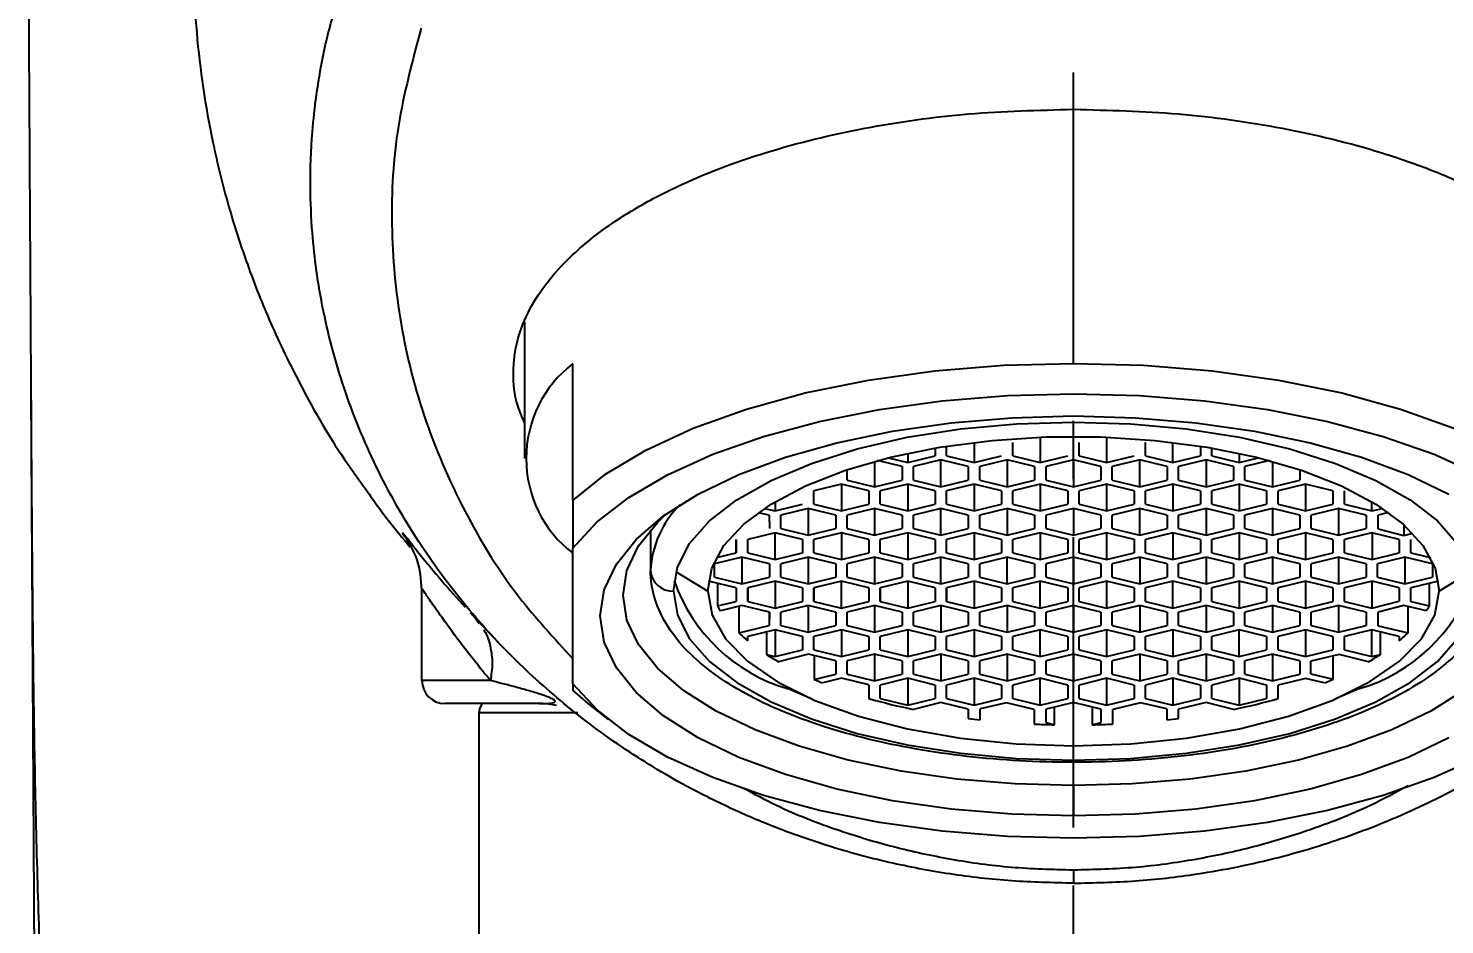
# Model space of a CAD drawing. Header units: millimetres. Extents: x 601 to 1195, y -1757 to -1337.
# Drawn here: x 920.51 to 951.49, y -1577.49 to -1557.89 of the extents above; entities that cross this region are included whole.
import ezdxf

# ---------------------------------------------------------------- set-up
doc = ezdxf.new("R2010")
doc.units = ezdxf.units.MM
doc.header["$LTSCALE"] = 0.1
doc.linetypes.add('CENTERX2', pattern=[101.6, 63.5, -12.7, 12.7, -12.7])
doc.layers.get('0').update_dxf_attribs({"lineweight": 13})
doc.layers.add('CENTER', color=1, linetype='CENTERX2')
doc.layers.add('DIM', color=3, linetype='Continuous', lineweight=9)
doc.styles.get("Standard").update_dxf_attribs({"font": 'arial.ttf'})
doc.dimstyles.new('ISO-25', dxfattribs={"dimtxt": 2.5, "dimasz": 2.5, "dimexe": 1.25, "dimexo": 0.625, "dimtad": 1, "dimtxsty": 'Standard', "dimcen": 2.5, "dimadec": 0, "dimazin": 0, "dimtfac": 1, "dimtmove": 0, "dimatfit": 3, "dimfxl": 0, "dimarcsym": 0})

# ---------------------------------------------------------------- blocks, each defined once
blk = doc.blocks.new('*D61')
at = {"layer": 'Defpoints', "color": 0}
for p in [(943.37, -1494.15), (1004.916, -1494.15), (967.87, -1621.056)]:
    blk.add_point(p, dxfattribs=at)
at = {"layer": 'DIM', "color": 0, "lineweight": -2}
for p, q in [((943.995, -1494.15), (1006.166, -1494.15)), ((1004.916, -1618.556), (1004.916, -1496.65)), ((968.495, -1621.056), (1006.166, -1621.056))]:
    blk.add_line(p, q, dxfattribs=at)
at = {"layer": 'DIM', "color": 0}
for points in [[(1004.5, -1496.65), (1005.333, -1496.65), (1004.916, -1494.15)], [(1004.5, -1618.556), (1005.333, -1618.556), (1004.916, -1621.056)]]:
    blk.add_solid(points, dxfattribs=at)
at = {"layer": 'DIM', "color": 0, "insert": (1001.287, -1557.603), "char_height": 5, "attachment_point": 5, "rotation": 90}
blk.add_mtext('126,9', dxfattribs=at)

msp = doc.modelspace()

# ---------------------------------------------------------------- linework, layer by layer
at = {"color": 7, "linetype": 'Continuous', "lineweight": 25}
for p, q in [((931.37, -1567.297), (931.37, -1564.312)), ((932.42, -1568.214), (932.42, -1565.223)), ((920.862, -1614.677), (920.575, -1565.847)), ((920.578, -1566.195), (920.576, -1565.847)), ((942.645, -1566.831), (942.645, -1567.384)), ((944.095, -1566.831), (944.095, -1567.384)), ((939.745, -1567.184), (939.745, -1567.384)), ((940.345, -1567.068), (940.345, -1567.237)), ((940.595, -1567.237), (940.595, -1567.027)), ((941.195, -1566.944), (941.195, -1567.384)), ((942.045, -1567.237), (942.045, -1566.945)), ((943.495, -1567.237), (943.495, -1566.945)), ((944.945, -1567.237), (944.945, -1566.945)), ((945.545, -1567.384), (945.545, -1566.944)), ((946.145, -1567.027), (946.145, -1567.237)), ((946.395, -1567.237), (946.395, -1567.068)), ((946.995, -1567.184), (946.995, -1567.384)), ((939.02, -1567.36), (939.02, -1567.915)), ((939.62, -1567.475), (939.081, -1567.344)), ((939.324, -1567.281), (939.745, -1567.384)), ((939.62, -1567.475), (939.62, -1567.768)), ((939.745, -1567.384), (940.345, -1567.237)), ((940.47, -1567.329), (939.87, -1567.475)), ((939.87, -1567.768), (939.87, -1567.475)), ((941.07, -1567.475), (940.47, -1567.329)), ((940.47, -1567.915), (940.47, -1567.329)), ((940.595, -1567.237), (941.195, -1567.384)), ((941.07, -1567.475), (941.07, -1567.768)), ((941.195, -1567.384), (941.795, -1567.237)), ((941.92, -1567.329), (941.32, -1567.475)), ((941.32, -1567.768), (941.32, -1567.475)), ((942.52, -1567.475), (941.92, -1567.329)), ((941.92, -1567.329), (941.92, -1567.915)), ((942.045, -1567.237), (942.645, -1567.384)), ((942.52, -1567.475), (942.52, -1567.768)), ((942.645, -1567.384), (943.245, -1567.237)), ((943.37, -1567.329), (942.77, -1567.475)), ((942.77, -1567.768), (942.77, -1567.475)), ((943.97, -1567.475), (943.37, -1567.329)), ((943.37, -1567.329), (943.37, -1567.915)), ((943.495, -1567.237), (944.095, -1567.384)), ((943.97, -1567.475), (943.97, -1567.768)), ((944.095, -1567.384), (944.695, -1567.237)), ((944.82, -1567.329), (944.22, -1567.475)), ((944.22, -1567.768), (944.22, -1567.475)), ((945.42, -1567.475), (944.82, -1567.329)), ((944.82, -1567.915), (944.82, -1567.329)), ((944.945, -1567.237), (945.545, -1567.384)), ((945.42, -1567.475), (945.42, -1567.768)), ((945.545, -1567.384), (946.145, -1567.237)), ((946.27, -1567.329), (945.67, -1567.475)), ((945.67, -1567.768), (945.67, -1567.475)), ((946.87, -1567.475), (946.27, -1567.329)), ((946.27, -1567.329), (946.27, -1567.915)), ((946.395, -1567.237), (946.995, -1567.384)), ((946.87, -1567.475), (946.87, -1567.768)), ((946.995, -1567.384), (947.417, -1567.281)), ((947.66, -1567.344), (947.12, -1567.475)), ((947.12, -1567.768), (947.12, -1567.475)), ((947.72, -1567.36), (947.72, -1567.915)), ((938.42, -1567.768), (938.42, -1567.542)), ((938.42, -1567.768), (939.02, -1567.915)), ((939.02, -1567.915), (939.62, -1567.768)), ((939.87, -1567.768), (940.47, -1567.915)), ((940.47, -1567.915), (941.07, -1567.768)), ((941.32, -1567.768), (941.92, -1567.915)), ((941.92, -1567.915), (942.52, -1567.768)), ((942.77, -1567.768), (943.37, -1567.915)), ((943.37, -1567.915), (943.97, -1567.768)), ((944.22, -1567.768), (944.82, -1567.915)), ((944.82, -1567.915), (945.42, -1567.768)), ((945.67, -1567.768), (946.27, -1567.915)), ((946.27, -1567.915), (946.87, -1567.768)), ((947.12, -1567.768), (947.72, -1567.915)), ((947.72, -1567.915), (948.32, -1567.768)), ((948.32, -1567.542), (948.32, -1567.768)), ((938.295, -1567.86), (937.695, -1568.006)), ((937.695, -1568.299), (937.695, -1568.006)), ((938.895, -1568.006), (938.295, -1567.86)), ((938.295, -1567.86), (938.295, -1568.445)), ((938.895, -1568.006), (938.895, -1568.299)), ((939.745, -1567.86), (939.145, -1568.006)), ((939.145, -1568.299), (939.145, -1568.006)), ((940.345, -1568.006), (939.745, -1567.86)), ((939.745, -1567.86), (939.745, -1568.445)), ((940.345, -1568.006), (940.345, -1568.299)), ((941.195, -1567.86), (940.595, -1568.006)), ((940.595, -1568.299), (940.595, -1568.006)), ((941.795, -1568.006), (941.195, -1567.86)), ((941.195, -1567.86), (941.195, -1568.445)), ((941.795, -1568.006), (941.795, -1568.299)), ((942.645, -1567.86), (942.045, -1568.006)), ((942.045, -1568.299), (942.045, -1568.006)), ((943.245, -1568.006), (942.645, -1567.86)), ((942.645, -1567.86), (942.645, -1568.445)), ((943.245, -1568.006), (943.245, -1568.299)), ((944.095, -1567.86), (943.495, -1568.006)), ((943.495, -1568.299), (943.495, -1568.006)), ((944.695, -1568.006), (944.095, -1567.86)), ((944.095, -1567.86), (944.095, -1568.445)), ((944.695, -1568.006), (944.695, -1568.299)), ((945.545, -1567.86), (944.945, -1568.006)), ((944.945, -1568.299), (944.945, -1568.006)), ((946.145, -1568.006), (945.545, -1567.86)), ((945.545, -1567.86), (945.545, -1568.445)), ((946.145, -1568.006), (946.145, -1568.299)), ((946.995, -1567.86), (946.395, -1568.006)), ((946.395, -1568.299), (946.395, -1568.006)), ((947.595, -1568.006), (946.995, -1567.86)), ((946.995, -1567.86), (946.995, -1568.445)), ((947.595, -1568.006), (947.595, -1568.299)), ((948.445, -1567.86), (947.845, -1568.006)), ((947.845, -1568.299), (947.845, -1568.006)), ((949.045, -1568.006), (948.445, -1567.86)), ((948.445, -1567.86), (948.445, -1568.445)), ((949.045, -1568.006), (949.045, -1568.299)), ((949.295, -1568.299), (949.295, -1568.006)), ((936.612, -1568.388), (936.845, -1568.445)), ((936.845, -1568.241), (936.845, -1568.445)), ((936.845, -1568.445), (937.445, -1568.299)), ((937.57, -1568.39), (936.97, -1568.537)), ((938.17, -1568.537), (937.57, -1568.39)), ((937.57, -1568.39), (937.57, -1568.976)), ((937.695, -1568.299), (938.295, -1568.445)), ((938.295, -1568.445), (938.895, -1568.299)), ((939.02, -1568.39), (938.42, -1568.537)), ((939.62, -1568.537), (939.02, -1568.39)), ((939.02, -1568.39), (939.02, -1568.976)), ((939.145, -1568.299), (939.745, -1568.445)), ((939.745, -1568.445), (940.345, -1568.299)), ((940.47, -1568.39), (939.87, -1568.537)), ((941.07, -1568.537), (940.47, -1568.39)), ((940.47, -1568.976), (940.47, -1568.39)), ((940.595, -1568.299), (941.195, -1568.445)), ((941.195, -1568.445), (941.795, -1568.299)), ((941.92, -1568.39), (941.32, -1568.537)), ((942.52, -1568.537), (941.92, -1568.39)), ((941.92, -1568.39), (941.92, -1568.976)), ((942.045, -1568.299), (942.645, -1568.445)), ((942.645, -1568.445), (943.245, -1568.299)), ((943.37, -1568.39), (942.77, -1568.537)), ((943.97, -1568.537), (943.37, -1568.39)), ((943.37, -1568.39), (943.37, -1568.976)), ((943.495, -1568.299), (944.095, -1568.445)), ((944.095, -1568.445), (944.695, -1568.299)), ((944.82, -1568.39), (944.22, -1568.537)), ((945.42, -1568.537), (944.82, -1568.39)), ((944.82, -1568.976), (944.82, -1568.39)), ((944.945, -1568.299), (945.545, -1568.445)), ((945.545, -1568.445), (946.145, -1568.299)), ((946.27, -1568.39), (945.67, -1568.537)), ((946.87, -1568.537), (946.27, -1568.39)), ((946.27, -1568.39), (946.27, -1568.976)), ((946.395, -1568.299), (946.995, -1568.445)), ((946.995, -1568.445), (947.595, -1568.299)), ((947.72, -1568.39), (947.12, -1568.537)), ((948.32, -1568.537), (947.72, -1568.39)), ((947.72, -1568.39), (947.72, -1568.976)), ((947.845, -1568.299), (948.445, -1568.445)), ((948.445, -1568.445), (949.045, -1568.299)), ((949.17, -1568.39), (948.57, -1568.537)), ((949.77, -1568.537), (949.17, -1568.39)), ((949.17, -1568.39), (949.17, -1568.976)), ((949.295, -1568.299), (949.895, -1568.445)), ((949.895, -1568.445), (949.895, -1568.241)), ((949.895, -1568.445), (950.128, -1568.388)), ((936.718, -1568.54), (936.476, -1568.483)), ((936.718, -1568.54), (936.719, -1568.83)), ((936.97, -1568.829), (936.97, -1568.537)), ((938.17, -1568.537), (938.17, -1568.829)), ((938.42, -1568.829), (938.42, -1568.537)), ((939.62, -1568.537), (939.62, -1568.829)), ((939.87, -1568.829), (939.87, -1568.537)), ((941.07, -1568.537), (941.07, -1568.829)), ((941.32, -1568.829), (941.32, -1568.537)), ((942.52, -1568.537), (942.52, -1568.829)), ((942.77, -1568.829), (942.77, -1568.537)), ((943.97, -1568.537), (943.97, -1568.829)), ((944.22, -1568.829), (944.22, -1568.537)), ((945.42, -1568.537), (945.42, -1568.829)), ((945.67, -1568.829), (945.67, -1568.537)), ((946.87, -1568.537), (946.87, -1568.829)), ((947.12, -1568.829), (947.12, -1568.537)), ((948.32, -1568.537), (948.32, -1568.829)), ((948.57, -1568.829), (948.57, -1568.537)), ((949.77, -1568.537), (949.77, -1568.829)), ((950.263, -1568.482), (950.038, -1568.535)), ((950.038, -1568.834), (950.038, -1568.535)), ((928.744, -1568.985), (928.731, -1568.965)), ((934.12, -1568.858), (934.12, -1569.744)), ((936.845, -1568.921), (936.245, -1569.067)), ((937.445, -1569.067), (936.845, -1568.921)), ((936.845, -1569.507), (936.845, -1568.921)), ((936.97, -1568.829), (937.57, -1568.976)), ((937.57, -1568.976), (938.17, -1568.829)), ((938.295, -1568.921), (937.695, -1569.067)), ((938.895, -1569.067), (938.295, -1568.921)), ((938.295, -1568.921), (938.295, -1569.507)), ((938.42, -1568.829), (939.02, -1568.976)), ((939.02, -1568.976), (939.62, -1568.829)), ((939.745, -1568.921), (939.145, -1569.067)), ((940.345, -1569.067), (939.745, -1568.921)), ((939.745, -1568.921), (939.745, -1569.507)), ((939.87, -1568.829), (940.47, -1568.976)), ((940.47, -1568.976), (941.07, -1568.829)), ((941.195, -1568.921), (940.595, -1569.067)), ((941.795, -1569.067), (941.195, -1568.921)), ((941.195, -1568.921), (941.195, -1569.507)), ((941.32, -1568.829), (941.92, -1568.976)), ((941.92, -1568.976), (942.52, -1568.829)), ((942.645, -1568.921), (942.045, -1569.067)), ((943.245, -1569.067), (942.645, -1568.921)), ((942.645, -1568.921), (942.645, -1569.507)), ((942.77, -1568.829), (943.37, -1568.976)), ((943.37, -1568.976), (943.97, -1568.829)), ((944.095, -1568.921), (943.495, -1569.067)), ((944.695, -1569.067), (944.095, -1568.921)), ((944.095, -1568.921), (944.095, -1569.507)), ((944.22, -1568.829), (944.82, -1568.976)), ((944.82, -1568.976), (945.42, -1568.829)), ((945.545, -1568.921), (944.945, -1569.067)), ((946.145, -1569.067), (945.545, -1568.921)), ((945.545, -1568.921), (945.545, -1569.507)), ((945.67, -1568.829), (946.27, -1568.976)), ((946.27, -1568.976), (946.87, -1568.829)), ((946.995, -1568.921), (946.395, -1569.067)), ((947.595, -1569.067), (946.995, -1568.921)), ((946.995, -1568.921), (946.995, -1569.507)), ((947.12, -1568.829), (947.72, -1568.976)), ((947.72, -1568.976), (948.32, -1568.829)), ((948.445, -1568.921), (947.845, -1569.067)), ((949.045, -1569.067), (948.445, -1568.921)), ((948.445, -1568.921), (948.445, -1569.507)), ((948.57, -1568.829), (949.17, -1568.976)), ((949.17, -1568.976), (949.77, -1568.829)), ((949.893, -1568.921), (949.297, -1569.067)), ((950.497, -1569.068), (949.893, -1568.921)), ((949.9, -1568.923), (949.9, -1569.507)), ((950.038, -1568.834), (950.593, -1568.978)), ((950.593, -1568.744), (950.593, -1568.978)), ((950.593, -1568.978), (950.789, -1568.932)), ((932.42, -1572.226), (932.42, -1569.256)), ((935.994, -1569.067), (935.994, -1569.36)), ((935.994, -1569.36), (935.994, -1569.067)), ((936.245, -1569.36), (936.245, -1569.067)), ((937.445, -1569.067), (937.445, -1569.36)), ((937.445, -1569.067), (937.445, -1569.36)), ((937.695, -1569.36), (937.695, -1569.067)), ((938.895, -1569.067), (938.895, -1569.36)), ((938.895, -1569.067), (938.895, -1569.36)), ((939.145, -1569.36), (939.145, -1569.067)), ((940.345, -1569.067), (940.345, -1569.36)), ((940.345, -1569.067), (940.345, -1569.36)), ((940.595, -1569.36), (940.595, -1569.067)), ((941.795, -1569.067), (941.795, -1569.36)), ((941.795, -1569.067), (941.795, -1569.36)), ((942.045, -1569.36), (942.045, -1569.067)), ((943.245, -1569.067), (943.245, -1569.36)), ((943.495, -1569.36), (943.495, -1569.067)), ((944.695, -1569.067), (944.695, -1569.36)), ((944.945, -1569.36), (944.945, -1569.067)), ((946.145, -1569.067), (946.145, -1569.36)), ((946.395, -1569.36), (946.395, -1569.067)), ((947.595, -1569.067), (947.595, -1569.36)), ((947.845, -1569.36), (947.845, -1569.067)), ((949.045, -1569.067), (949.045, -1569.36)), ((949.297, -1569.36), (949.297, -1569.067)), ((950.497, -1569.068), (950.497, -1569.361)), ((950.747, -1569.36), (950.747, -1569.067)), ((936.12, -1569.452), (935.52, -1569.598)), ((935.52, -1569.891), (935.52, -1569.598)), ((935.561, -1569.465), (935.994, -1569.36)), ((936.72, -1569.598), (936.12, -1569.452)), ((936.12, -1569.452), (936.12, -1570.037)), ((936.245, -1569.36), (936.845, -1569.507)), ((936.72, -1569.598), (936.72, -1569.891)), ((936.845, -1569.507), (937.445, -1569.36)), ((937.57, -1569.452), (936.97, -1569.598)), ((936.97, -1569.891), (936.97, -1569.598)), ((938.17, -1569.598), (937.57, -1569.452)), ((937.57, -1569.452), (937.57, -1570.037)), ((937.695, -1569.36), (938.295, -1569.507)), ((938.17, -1569.598), (938.17, -1569.891)), ((938.295, -1569.507), (938.895, -1569.36)), ((939.02, -1569.452), (938.42, -1569.598)), ((938.42, -1569.891), (938.42, -1569.598)), ((939.62, -1569.598), (939.02, -1569.452)), ((939.02, -1569.452), (939.02, -1570.037)), ((939.145, -1569.36), (939.745, -1569.507)), ((939.62, -1569.598), (939.62, -1569.891)), ((939.745, -1569.507), (940.345, -1569.36)), ((940.47, -1569.452), (939.87, -1569.598)), ((939.87, -1569.891), (939.87, -1569.598)), ((941.07, -1569.598), (940.47, -1569.452)), ((940.47, -1570.037), (940.47, -1569.452)), ((940.595, -1569.36), (941.195, -1569.507)), ((941.07, -1569.598), (941.07, -1569.891)), ((941.195, -1569.507), (941.795, -1569.36)), ((941.92, -1569.452), (941.32, -1569.598)), ((941.32, -1569.891), (941.32, -1569.598)), ((942.52, -1569.598), (941.92, -1569.452)), ((941.92, -1570.037), (941.92, -1569.452)), ((942.045, -1569.36), (942.645, -1569.507)), ((942.52, -1569.598), (942.52, -1569.891)), ((942.645, -1569.507), (943.245, -1569.36)), ((943.37, -1569.452), (942.77, -1569.598)), ((942.77, -1569.891), (942.77, -1569.598)), ((943.97, -1569.598), (943.37, -1569.452)), ((943.37, -1569.452), (943.37, -1570.037)), ((943.495, -1569.36), (944.095, -1569.507)), ((943.97, -1569.598), (943.97, -1569.891)), ((944.095, -1569.507), (944.695, -1569.36)), ((944.82, -1569.452), (944.22, -1569.598)), ((944.22, -1569.891), (944.22, -1569.598)), ((945.42, -1569.598), (944.82, -1569.452)), ((944.82, -1569.452), (944.82, -1570.037)), ((944.945, -1569.36), (945.545, -1569.507)), ((945.42, -1569.598), (945.42, -1569.891)), ((945.545, -1569.507), (946.145, -1569.36)), ((946.27, -1569.452), (945.67, -1569.598)), ((945.67, -1569.891), (945.67, -1569.598)), ((946.87, -1569.598), (946.27, -1569.452)), ((946.27, -1569.452), (946.27, -1570.037)), ((946.395, -1569.36), (946.995, -1569.507)), ((946.87, -1569.598), (946.87, -1569.891)), ((946.995, -1569.507), (947.595, -1569.36)), ((947.72, -1569.452), (947.12, -1569.598)), ((947.12, -1569.891), (947.12, -1569.598)), ((948.32, -1569.598), (947.72, -1569.452)), ((947.72, -1569.452), (947.72, -1570.037)), ((947.845, -1569.36), (948.445, -1569.507)), ((948.32, -1569.598), (948.32, -1569.891)), ((948.445, -1569.507), (949.045, -1569.36)), ((949.17, -1569.452), (948.57, -1569.598)), ((948.57, -1569.891), (948.57, -1569.598)), ((949.77, -1569.598), (949.17, -1569.452)), ((949.17, -1569.452), (949.17, -1570.037)), ((949.297, -1569.36), (949.9, -1569.507)), ((949.77, -1569.598), (949.77, -1569.891)), ((949.9, -1569.507), (950.497, -1569.361)), ((950.62, -1569.452), (950.02, -1569.598)), ((950.02, -1569.891), (950.02, -1569.598)), ((951.22, -1569.598), (950.62, -1569.452)), ((950.62, -1569.452), (950.62, -1570.037)), ((950.747, -1569.36), (951.18, -1569.465)), ((951.22, -1569.598), (951.22, -1569.891)), ((934.677, -1569.779), (935.37, -1570.198)), ((935.52, -1569.891), (936.12, -1570.037)), ((936.12, -1570.037), (936.72, -1569.891)), ((936.97, -1569.891), (937.57, -1570.037)), ((937.57, -1570.037), (938.17, -1569.891)), ((938.42, -1569.891), (939.02, -1570.037)), ((939.02, -1570.037), (939.62, -1569.891)), ((939.87, -1569.891), (940.47, -1570.037)), ((940.47, -1570.037), (941.07, -1569.891)), ((941.32, -1569.891), (941.92, -1570.037)), ((941.92, -1570.037), (942.52, -1569.891)), ((942.77, -1569.891), (943.37, -1570.037)), ((943.37, -1570.037), (943.97, -1569.891)), ((944.22, -1569.891), (944.82, -1570.037)), ((944.82, -1570.037), (945.42, -1569.891)), ((945.67, -1569.891), (946.27, -1570.037)), ((946.27, -1570.037), (946.87, -1569.891)), ((947.12, -1569.891), (947.72, -1570.037)), ((947.72, -1570.037), (948.32, -1569.891)), ((948.57, -1569.891), (949.17, -1570.037)), ((949.17, -1570.037), (949.77, -1569.891)), ((950.02, -1569.891), (950.62, -1570.037)), ((950.62, -1570.037), (951.22, -1569.891)), ((952.064, -1569.779), (951.37, -1570.198)), ((929.12, -1572.156), (929.12, -1570.123)), ((935.994, -1570.129), (935.39, -1569.983)), ((935.585, -1570.03), (935.585, -1570.522)), ((935.994, -1570.129), (935.994, -1570.422)), ((936.845, -1569.982), (936.245, -1570.129)), ((936.245, -1570.422), (936.245, -1570.129)), ((936.245, -1570.129), (936.245, -1570.422)), ((937.445, -1570.129), (936.845, -1569.982)), ((936.845, -1569.982), (936.845, -1570.568)), ((937.445, -1570.129), (937.445, -1570.422)), ((938.295, -1569.982), (937.695, -1570.129)), ((937.695, -1570.422), (937.695, -1570.129)), ((937.695, -1570.129), (937.695, -1570.422)), ((938.895, -1570.129), (938.295, -1569.982)), ((938.295, -1570.568), (938.295, -1569.982)), ((938.895, -1570.129), (938.895, -1570.422)), ((939.745, -1569.982), (939.145, -1570.129)), ((939.145, -1570.422), (939.145, -1570.129)), ((939.145, -1570.129), (939.145, -1570.422)), ((940.345, -1570.129), (939.745, -1569.982)), ((939.745, -1569.982), (939.745, -1570.568)), ((940.345, -1570.129), (940.345, -1570.422)), ((941.195, -1569.982), (940.595, -1570.129)), ((940.595, -1570.422), (940.595, -1570.129)), ((940.595, -1570.129), (940.595, -1570.422)), ((941.795, -1570.129), (941.195, -1569.982)), ((941.195, -1569.982), (941.195, -1570.568)), ((941.795, -1570.129), (941.795, -1570.422)), ((942.645, -1569.982), (942.045, -1570.129)), ((942.045, -1570.422), (942.045, -1570.129)), ((943.245, -1570.129), (942.645, -1569.982)), ((942.645, -1570.568), (942.645, -1569.982)), ((943.245, -1570.129), (943.245, -1570.422)), ((944.095, -1569.982), (943.495, -1570.129)), ((943.495, -1570.422), (943.495, -1570.129)), ((944.695, -1570.129), (944.095, -1569.982)), ((944.095, -1569.982), (944.095, -1570.568)), ((944.695, -1570.129), (944.695, -1570.422)), ((945.545, -1569.982), (944.945, -1570.129)), ((944.945, -1570.422), (944.945, -1570.129)), ((946.145, -1570.129), (945.545, -1569.982)), ((945.545, -1570.568), (945.545, -1569.982)), ((946.145, -1570.129), (946.145, -1570.422)), ((946.995, -1569.982), (946.395, -1570.129)), ((946.395, -1570.422), (946.395, -1570.129)), ((947.595, -1570.129), (946.995, -1569.982)), ((946.995, -1569.982), (946.995, -1570.568)), ((947.595, -1570.129), (947.595, -1570.422)), ((948.445, -1569.982), (947.845, -1570.129)), ((947.845, -1570.422), (947.845, -1570.129)), ((949.045, -1570.129), (948.445, -1569.982)), ((948.445, -1569.982), (948.445, -1570.568)), ((949.045, -1570.129), (949.045, -1570.422)), ((949.9, -1569.982), (949.297, -1570.129)), ((949.297, -1570.422), (949.297, -1570.129)), ((949.893, -1569.984), (949.893, -1570.568)), ((950.497, -1570.128), (949.9, -1569.982)), ((950.497, -1570.128), (950.497, -1570.421)), ((951.351, -1569.983), (950.747, -1570.129)), ((950.747, -1570.422), (950.747, -1570.129)), ((951.156, -1570.522), (951.156, -1570.03)), ((935.585, -1570.522), (935.994, -1570.422)), ((936.12, -1570.513), (935.648, -1570.628)), ((936.05, -1570.53), (936.05, -1571.108)), ((936.719, -1570.659), (936.12, -1570.513)), ((936.245, -1570.422), (936.845, -1570.568)), ((936.845, -1570.568), (937.445, -1570.422)), ((937.57, -1570.513), (936.97, -1570.659)), ((938.17, -1570.659), (937.57, -1570.513)), ((937.57, -1570.513), (937.57, -1571.099)), ((937.695, -1570.422), (938.295, -1570.568)), ((938.295, -1570.568), (938.895, -1570.422)), ((939.02, -1570.513), (938.42, -1570.659)), ((939.62, -1570.659), (939.02, -1570.513)), ((939.02, -1570.513), (939.02, -1571.099)), ((939.145, -1570.422), (939.745, -1570.568)), ((939.745, -1570.568), (940.345, -1570.422)), ((940.47, -1570.513), (939.87, -1570.659)), ((941.07, -1570.659), (940.47, -1570.513)), ((940.47, -1570.513), (940.47, -1571.099)), ((940.595, -1570.422), (941.195, -1570.568)), ((941.195, -1570.568), (941.795, -1570.422)), ((941.92, -1570.513), (941.32, -1570.659)), ((942.52, -1570.659), (941.92, -1570.513)), ((941.92, -1570.513), (941.92, -1571.099)), ((942.045, -1570.422), (942.645, -1570.568)), ((942.645, -1570.568), (943.245, -1570.422)), ((943.37, -1570.513), (942.77, -1570.659)), ((943.97, -1570.659), (943.37, -1570.513)), ((943.37, -1570.513), (943.37, -1571.099)), ((943.495, -1570.422), (944.095, -1570.568)), ((944.095, -1570.568), (944.695, -1570.422)), ((944.82, -1570.513), (944.22, -1570.659)), ((945.42, -1570.659), (944.82, -1570.513)), ((944.82, -1570.513), (944.82, -1571.099)), ((944.945, -1570.422), (945.545, -1570.568)), ((945.545, -1570.568), (946.145, -1570.422)), ((946.27, -1570.513), (945.67, -1570.659)), ((946.87, -1570.659), (946.27, -1570.513)), ((946.27, -1570.513), (946.27, -1571.099)), ((946.395, -1570.422), (946.995, -1570.568)), ((946.995, -1570.568), (947.595, -1570.422)), ((947.72, -1570.513), (947.12, -1570.659)), ((948.32, -1570.659), (947.72, -1570.513)), ((947.72, -1570.513), (947.72, -1571.099)), ((947.845, -1570.422), (948.445, -1570.568)), ((948.445, -1570.568), (949.045, -1570.422)), ((949.17, -1570.513), (948.57, -1570.659)), ((949.77, -1570.659), (949.17, -1570.513)), ((949.17, -1570.513), (949.17, -1571.099)), ((949.297, -1570.422), (949.893, -1570.568)), ((949.893, -1570.568), (950.497, -1570.421)), ((950.593, -1570.511), (950.038, -1570.655)), ((951.092, -1570.629), (950.593, -1570.511)), ((950.69, -1571.109), (950.69, -1570.534)), ((950.747, -1570.422), (951.156, -1570.522)), ((930.179, -1570.669), (930.281, -1570.784)), ((930.281, -1570.784), (930.371, -1570.909)), ((930.819, -1571.348), (930.342, -1570.848)), ((936.719, -1570.659), (936.718, -1570.949)), ((936.718, -1570.659), (936.718, -1570.949)), ((936.97, -1570.952), (936.97, -1570.659)), ((938.17, -1570.659), (938.17, -1570.952)), ((938.42, -1570.952), (938.42, -1570.659)), ((939.62, -1570.659), (939.62, -1570.952)), ((939.87, -1570.952), (939.87, -1570.659)), ((941.07, -1570.659), (941.07, -1570.952)), ((941.32, -1570.952), (941.32, -1570.659)), ((942.52, -1570.659), (942.52, -1570.952)), ((942.77, -1570.952), (942.77, -1570.659)), ((943.97, -1570.659), (943.97, -1570.952)), ((944.22, -1570.952), (944.22, -1570.659)), ((945.42, -1570.659), (945.42, -1570.952)), ((945.67, -1570.952), (945.67, -1570.659)), ((946.87, -1570.659), (946.87, -1570.952)), ((947.12, -1570.952), (947.12, -1570.659)), ((948.32, -1570.659), (948.32, -1570.952)), ((948.57, -1570.952), (948.57, -1570.659)), ((949.77, -1570.659), (949.77, -1570.952)), ((950.038, -1570.954), (950.038, -1570.655)), ((936.05, -1571.108), (936.718, -1570.949)), ((936.845, -1571.044), (936.245, -1571.19)), ((936.245, -1571.282), (936.245, -1571.19)), ((936.657, -1571.09), (936.657, -1571.584)), ((937.445, -1571.19), (936.845, -1571.044)), ((936.845, -1571.044), (936.845, -1571.629)), ((936.97, -1570.952), (937.57, -1571.099)), ((937.445, -1571.19), (937.445, -1571.483)), ((937.57, -1571.099), (938.17, -1570.952)), ((938.295, -1571.044), (937.695, -1571.19)), ((937.695, -1571.483), (937.695, -1571.19)), ((938.895, -1571.19), (938.295, -1571.044)), ((938.295, -1571.044), (938.295, -1571.629)), ((938.42, -1570.952), (939.02, -1571.099)), ((938.895, -1571.19), (938.895, -1571.483)), ((939.02, -1571.099), (939.62, -1570.952)), ((939.745, -1571.044), (939.145, -1571.19)), ((939.145, -1571.483), (939.145, -1571.19)), ((940.345, -1571.19), (939.745, -1571.044)), ((939.745, -1571.044), (939.745, -1571.629)), ((939.87, -1570.952), (940.47, -1571.099)), ((940.345, -1571.19), (940.345, -1571.483)), ((940.47, -1571.099), (941.07, -1570.952)), ((941.195, -1571.044), (940.595, -1571.19)), ((940.595, -1571.483), (940.595, -1571.19)), ((941.795, -1571.19), (941.195, -1571.044)), ((941.195, -1571.044), (941.195, -1571.629)), ((941.32, -1570.952), (941.92, -1571.099)), ((941.795, -1571.19), (941.795, -1571.483)), ((941.92, -1571.099), (942.52, -1570.952)), ((942.645, -1571.044), (942.045, -1571.19)), ((942.045, -1571.483), (942.045, -1571.19)), ((943.245, -1571.19), (942.645, -1571.044)), ((942.645, -1571.629), (942.645, -1571.044)), ((942.77, -1570.952), (943.37, -1571.099)), ((943.245, -1571.19), (943.245, -1571.483)), ((943.37, -1571.099), (943.97, -1570.952)), ((944.095, -1571.044), (943.495, -1571.19)), ((943.495, -1571.483), (943.495, -1571.19)), ((944.695, -1571.19), (944.095, -1571.044)), ((944.095, -1571.044), (944.095, -1571.629)), ((944.22, -1570.952), (944.82, -1571.099)), ((944.695, -1571.19), (944.695, -1571.483)), ((944.82, -1571.099), (945.42, -1570.952)), ((945.545, -1571.044), (944.945, -1571.19)), ((944.945, -1571.483), (944.945, -1571.19)), ((946.145, -1571.19), (945.545, -1571.044)), ((945.545, -1571.044), (945.545, -1571.629)), ((945.67, -1570.952), (946.27, -1571.099)), ((946.145, -1571.19), (946.145, -1571.483)), ((946.27, -1571.099), (946.87, -1570.952)), ((946.995, -1571.044), (946.395, -1571.19)), ((946.395, -1571.483), (946.395, -1571.19)), ((947.595, -1571.19), (946.995, -1571.044)), ((946.995, -1571.629), (946.995, -1571.044)), ((947.12, -1570.952), (947.72, -1571.099)), ((947.595, -1571.19), (947.595, -1571.483)), ((947.72, -1571.099), (948.32, -1570.952)), ((948.445, -1571.044), (947.845, -1571.19)), ((947.845, -1571.483), (947.845, -1571.19)), ((949.045, -1571.19), (948.445, -1571.044)), ((948.445, -1571.044), (948.445, -1571.629)), ((948.57, -1570.952), (949.17, -1571.099)), ((949.045, -1571.19), (949.045, -1571.483)), ((949.17, -1571.099), (949.77, -1570.952)), ((949.895, -1571.044), (949.295, -1571.19)), ((949.295, -1571.483), (949.295, -1571.19)), ((950.495, -1571.19), (949.895, -1571.044)), ((949.895, -1571.629), (949.895, -1571.044)), ((950.038, -1570.954), (950.69, -1571.109)), ((950.083, -1571.584), (950.083, -1571.09)), ((950.495, -1571.19), (950.495, -1571.282)), ((936.845, -1571.629), (937.445, -1571.483)), ((937.695, -1571.483), (938.295, -1571.629)), ((938.295, -1571.629), (938.895, -1571.483)), ((939.145, -1571.483), (939.745, -1571.629)), ((939.745, -1571.629), (940.345, -1571.483)), ((940.595, -1571.483), (941.195, -1571.629)), ((941.195, -1571.629), (941.795, -1571.483)), ((942.045, -1571.483), (942.645, -1571.629)), ((942.645, -1571.629), (943.245, -1571.483)), ((943.495, -1571.483), (944.095, -1571.629)), ((944.095, -1571.629), (944.695, -1571.483)), ((944.945, -1571.483), (945.545, -1571.629)), ((945.545, -1571.629), (946.145, -1571.483)), ((946.395, -1571.483), (946.995, -1571.629)), ((946.995, -1571.629), (947.595, -1571.483)), ((947.845, -1571.483), (948.445, -1571.629)), ((948.445, -1571.629), (949.045, -1571.483)), ((949.295, -1571.483), (949.895, -1571.629)), ((936.657, -1571.584), (936.845, -1571.629)), ((937.576, -1571.577), (936.917, -1571.742)), ((938.17, -1571.721), (937.576, -1571.577)), ((937.7, -1571.607), (937.7, -1572.129)), ((938.17, -1571.721), (938.17, -1572.014)), ((939.02, -1571.574), (938.42, -1571.721)), ((938.42, -1572.014), (938.42, -1571.721)), ((939.62, -1571.721), (939.02, -1571.574)), ((939.02, -1571.574), (939.02, -1572.16)), ((939.62, -1571.721), (939.62, -1572.014)), ((940.47, -1571.574), (939.87, -1571.721)), ((939.87, -1572.014), (939.87, -1571.721)), ((941.07, -1571.721), (940.47, -1571.574)), ((940.47, -1571.574), (940.47, -1572.16)), ((941.07, -1571.721), (941.07, -1572.014)), ((941.92, -1571.574), (941.32, -1571.721)), ((941.32, -1572.014), (941.32, -1571.721)), ((942.52, -1571.721), (941.92, -1571.574)), ((941.92, -1571.574), (941.92, -1572.16)), ((942.52, -1571.721), (942.52, -1572.014)), ((943.37, -1571.574), (942.77, -1571.721)), ((942.77, -1572.014), (942.77, -1571.721)), ((943.97, -1571.721), (943.37, -1571.574)), ((943.37, -1571.574), (943.37, -1572.16)), ((943.97, -1571.721), (943.97, -1572.014)), ((944.82, -1571.574), (944.22, -1571.721)), ((944.22, -1572.014), (944.22, -1571.721)), ((945.42, -1571.721), (944.82, -1571.574)), ((944.82, -1571.574), (944.82, -1572.16)), ((945.42, -1571.721), (945.42, -1572.014)), ((946.27, -1571.574), (945.67, -1571.721)), ((945.67, -1572.014), (945.67, -1571.721)), ((946.87, -1571.721), (946.27, -1571.574)), ((946.27, -1571.574), (946.27, -1572.16)), ((946.87, -1571.721), (946.87, -1572.014)), ((947.72, -1571.574), (947.12, -1571.721)), ((947.12, -1572.014), (947.12, -1571.721)), ((948.32, -1571.721), (947.72, -1571.574)), ((947.72, -1571.574), (947.72, -1572.16)), ((948.32, -1571.721), (948.32, -1572.014)), ((949.182, -1571.582), (948.559, -1571.73)), ((948.559, -1572.004), (948.559, -1571.73)), ((949.047, -1572.127), (949.047, -1571.614)), ((949.823, -1571.743), (949.182, -1571.582)), ((949.895, -1571.629), (950.083, -1571.584)), ((937.7, -1572.129), (938.17, -1572.014)), ((938.295, -1572.105), (937.885, -1572.205)), ((938.894, -1572.251), (938.295, -1572.105)), ((938.42, -1572.014), (939.02, -1572.16)), ((939.02, -1572.16), (939.62, -1572.014)), ((939.745, -1572.105), (939.145, -1572.252)), ((940.345, -1572.252), (939.745, -1572.105)), ((939.745, -1572.105), (939.745, -1572.691)), ((939.87, -1572.014), (940.47, -1572.16)), ((940.47, -1572.16), (941.07, -1572.014)), ((941.195, -1572.105), (940.595, -1572.252)), ((941.795, -1572.252), (941.195, -1572.105)), ((941.195, -1572.105), (941.195, -1572.691)), ((941.32, -1572.014), (941.92, -1572.16)), ((941.92, -1572.16), (942.52, -1572.014)), ((942.645, -1572.105), (942.045, -1572.252)), ((943.245, -1572.252), (942.645, -1572.105)), ((942.645, -1572.691), (942.645, -1572.105)), ((942.77, -1572.014), (943.37, -1572.16)), ((943.37, -1572.16), (943.97, -1572.014)), ((944.095, -1572.105), (943.495, -1572.252)), ((944.695, -1572.252), (944.095, -1572.105)), ((944.095, -1572.105), (944.095, -1572.691)), ((944.22, -1572.014), (944.82, -1572.16)), ((944.82, -1572.16), (945.42, -1572.014)), ((945.545, -1572.105), (944.945, -1572.252)), ((946.145, -1572.252), (945.545, -1572.105)), ((945.545, -1572.105), (945.545, -1572.691)), ((945.67, -1572.014), (946.27, -1572.16)), ((946.27, -1572.16), (946.87, -1572.014)), ((946.995, -1572.105), (946.395, -1572.252)), ((947.595, -1572.252), (946.995, -1572.105)), ((946.995, -1572.105), (946.995, -1572.691)), ((947.12, -1572.014), (947.72, -1572.16)), ((947.72, -1572.16), (948.32, -1572.014)), ((948.447, -1572.106), (947.848, -1572.252)), ((948.857, -1572.205), (948.447, -1572.106)), ((948.559, -1572.004), (949.047, -1572.127)), ((930.617, -1572.156), (929.12, -1572.156)), ((932.755, -1572.653), (932.42, -1572.363)), ((937.653, -1572.562), (937.117, -1572.331)), ((938.894, -1572.251), (938.893, -1572.546)), ((938.893, -1572.251), (938.893, -1572.546)), ((939.145, -1572.544), (939.145, -1572.252)), ((940.345, -1572.252), (940.345, -1572.544)), ((940.595, -1572.544), (940.595, -1572.252)), ((941.795, -1572.252), (941.795, -1572.544)), ((942.045, -1572.544), (942.045, -1572.252)), ((943.245, -1572.252), (943.245, -1572.544)), ((943.495, -1572.544), (943.495, -1572.252)), ((944.695, -1572.252), (944.695, -1572.544)), ((944.945, -1572.544), (944.945, -1572.252)), ((946.145, -1572.252), (946.145, -1572.544)), ((946.395, -1572.544), (946.395, -1572.252)), ((947.595, -1572.252), (947.595, -1572.544)), ((947.848, -1572.546), (947.848, -1572.252)), ((949.624, -1572.331), (949.088, -1572.562)), ((931.681, -1572.656), (929.62, -1572.656)), ((932.063, -1572.701), (931.891, -1572.667)), ((933.197, -1573.008), (932.755, -1572.653)), ((939.145, -1572.544), (939.745, -1572.691)), ((939.745, -1572.691), (940.345, -1572.544)), ((940.471, -1572.636), (939.868, -1572.784)), ((941.07, -1572.782), (940.471, -1572.636)), ((940.595, -1572.544), (941.195, -1572.691)), ((941.195, -1572.691), (941.795, -1572.544)), ((941.904, -1572.639), (941.326, -1572.771)), ((942.51, -1572.79), (941.904, -1572.639)), ((942.045, -1572.544), (942.645, -1572.691)), ((942.645, -1572.691), (943.245, -1572.544)), ((943.37, -1572.636), (942.77, -1572.782)), ((942.958, -1573.121), (942.958, -1572.736)), ((943.97, -1572.782), (943.37, -1572.636)), ((943.495, -1572.544), (944.095, -1572.691)), ((943.782, -1572.736), (943.782, -1573.121)), ((944.095, -1572.691), (944.695, -1572.544)), ((944.837, -1572.639), (944.231, -1572.79)), ((945.415, -1572.771), (944.837, -1572.639)), ((944.945, -1572.544), (945.545, -1572.691)), ((945.545, -1572.691), (946.145, -1572.544)), ((946.27, -1572.637), (945.67, -1572.783)), ((946.872, -1572.784), (946.27, -1572.637)), ((946.395, -1572.544), (946.995, -1572.691)), ((946.995, -1572.691), (947.595, -1572.544)), ((930.37, -1592.256), (930.37, -1572.856)), ((930.37, -1572.856), (932.528, -1572.856)), ((941.07, -1572.782), (941.07, -1572.983)), ((941.326, -1573.013), (941.326, -1572.771)), ((942.51, -1572.79), (942.51, -1573.106)), ((942.77, -1573.075), (942.77, -1572.782)), ((943.97, -1572.782), (943.97, -1573.075)), ((944.231, -1573.106), (944.231, -1572.79)), ((945.415, -1572.771), (945.415, -1573.013)), ((945.67, -1572.983), (945.67, -1572.783)), ((942.77, -1573.075), (942.958, -1573.121)), ((943.782, -1573.121), (943.97, -1573.075)), ((943.37, -1574.451), (943.37, -1573.938)), ((943.37, -1574.451), (943.37, -1575.116))]:
    msp.add_line(p, q, dxfattribs=at)
at = {"color": 7, "linetype": 'Continuous', "lineweight": 25, "flags": 128}
for points in [[(932.42, -1568.214), (933.135, -1567.641), (934.016, -1567.112), (935.049, -1566.634), (936.218, -1566.216), (937.504, -1565.864), (938.885, -1565.585), (940.339, -1565.381), (941.842, -1565.258), (943.37, -1565.217)], [(943.37, -1565.217), (944.899, -1565.258), (946.402, -1565.381), (947.856, -1565.585), (949.237, -1565.864), (950.523, -1566.216), (951.692, -1566.634), (952.725, -1567.112), (953.606, -1567.641), (954.32, -1568.214)], [(932.42, -1569.256), (932.949, -1568.686), (933.643, -1568.149), (934.491, -1567.653), (935.48, -1567.206), (936.594, -1566.815), (937.816, -1566.486), (939.125, -1566.225), (940.502, -1566.035), (941.925, -1565.92), (943.37, -1565.881)], [(943.37, -1565.881), (944.816, -1565.92), (946.238, -1566.035), (947.616, -1566.225), (948.925, -1566.486), (950.147, -1566.815), (951.261, -1567.206), (952.25, -1567.653), (953.098, -1568.149), (953.792, -1568.686), (954.32, -1569.256)], [(943.37, -1575.116), (942.019, -1575.078), (940.692, -1574.966), (939.41, -1574.783), (938.195, -1574.53), (937.07, -1574.212), (936.052, -1573.834), (935.159, -1573.404), (934.407, -1572.928), (933.808, -1572.415), (933.373, -1571.874), (933.109, -1571.312), (933.02, -1570.741), (933.109, -1570.17), (933.373, -1569.609), (933.808, -1569.068), (934.407, -1568.554), (935.159, -1568.079), (936.052, -1567.648), (937.07, -1567.271), (938.195, -1566.953), (939.41, -1566.7), (940.692, -1566.516), (942.019, -1566.405), (943.37, -1566.367)], [(934.62, -1570.198), (934.71, -1569.671), (934.975, -1569.156), (935.411, -1568.661), (936.009, -1568.198), (936.758, -1567.776), (937.64, -1567.403), (938.64, -1567.087), (939.736, -1566.834), (940.905, -1566.65), (942.125, -1566.537), (943.37, -1566.5), (944.616, -1566.537), (945.836, -1566.65), (947.005, -1566.834), (948.101, -1567.087), (949.1, -1567.403), (949.983, -1567.776), (950.731, -1568.198), (951.33, -1568.661), (951.766, -1569.156), (952.031, -1569.671), (952.12, -1570.198)], [(943.37, -1566.367), (944.721, -1566.405), (946.049, -1566.516), (947.331, -1566.7), (948.545, -1566.953), (949.671, -1567.271), (950.689, -1567.648), (951.582, -1568.079)], [(935.37, -1570.198), (935.46, -1569.694), (935.726, -1569.201), (936.163, -1568.731), (936.761, -1568.293), (937.506, -1567.898), (938.383, -1567.554), (939.37, -1567.27), (940.448, -1567.05), (941.59, -1566.901), (942.773, -1566.826), (943.968, -1566.826), (945.151, -1566.901), (946.293, -1567.05), (947.37, -1567.27), (948.358, -1567.554), (949.235, -1567.898), (949.98, -1568.293), (950.578, -1568.731), (951.015, -1569.201), (951.281, -1569.694), (951.37, -1570.198)], [(943.37, -1574.451), (942.085, -1574.415), (940.821, -1574.309), (939.601, -1574.134), (938.445, -1573.893), (937.374, -1573.591), (936.405, -1573.232), (935.556, -1572.822), (934.84, -1572.37), (934.27, -1571.881), (933.856, -1571.366), (933.605, -1570.832), (933.52, -1570.288), (933.605, -1569.745), (933.856, -1569.211), (934.27, -1568.695), (934.448, -1568.524)], [(952.293, -1568.524), (952.471, -1568.695), (952.885, -1569.211), (953.136, -1569.745), (953.22, -1570.288), (953.136, -1570.832), (952.885, -1571.366), (952.471, -1571.881), (951.901, -1572.37), (951.185, -1572.822), (950.335, -1573.232), (949.367, -1573.591), (948.295, -1573.893), (947.14, -1574.134), (945.92, -1574.309), (944.656, -1574.415), (943.37, -1574.451)], [(934.62, -1570.198), (934.71, -1570.724), (934.975, -1571.239), (935.411, -1571.734), (936.009, -1572.197), (936.758, -1572.619), (937.64, -1572.992), (938.64, -1573.309), (939.736, -1573.561), (940.905, -1573.746), (942.125, -1573.858), (943.37, -1573.896)], [(935.37, -1570.198), (935.469, -1570.727), (935.762, -1571.242), (936.242, -1571.733), (936.898, -1572.185), (937.714, -1572.588), (938.668, -1572.933), (939.739, -1573.21), (940.898, -1573.413), (942.119, -1573.537), (943.37, -1573.579)], [(943.37, -1573.896), (944.616, -1573.858), (945.836, -1573.746), (947.005, -1573.561), (948.101, -1573.309), (949.1, -1572.992), (949.983, -1572.619), (950.731, -1572.197), (951.33, -1571.734), (951.766, -1571.239), (952.031, -1570.724), (952.12, -1570.198)], [(943.37, -1573.579), (944.622, -1573.537), (945.843, -1573.413), (947.002, -1573.21), (948.073, -1572.933), (949.027, -1572.588), (949.843, -1572.185), (950.498, -1571.733), (950.979, -1571.242), (951.272, -1570.727), (951.37, -1570.198)], [(943.37, -1575.602), (941.925, -1575.563), (940.502, -1575.448), (939.125, -1575.258), (937.816, -1574.997), (936.594, -1574.668), (935.48, -1574.277), (934.491, -1573.83), (933.643, -1573.334), (932.949, -1572.796), (932.42, -1572.226)], [(954.32, -1572.226), (953.792, -1572.796), (953.098, -1573.334), (952.25, -1573.83), (951.261, -1574.277), (950.147, -1574.668), (948.925, -1574.997), (947.616, -1575.258), (946.238, -1575.448), (944.816, -1575.563), (943.37, -1575.602)], [(951.582, -1573.404), (950.689, -1573.834), (949.671, -1574.212), (948.545, -1574.53), (947.331, -1574.783), (946.049, -1574.966), (944.721, -1575.078), (943.37, -1575.116)]]:
    msp.add_lwpolyline(points, dxfattribs=at)
at = {"color": 7, "linetype": 'Continuous', "lineweight": 25}
for centre, radius, start, end in [((934.018, -1567.297), 2.618, 127.5917, 232.4083), ((936.263, -1569.846), 2.145, 134.3319, 177.2826), ((934.598, -1569.72), 0.478, 182.9524, 272.6749), ((938.175, -1568.736), 3.748, 199.2454, 253.6003), ((948.566, -1568.736), 3.748, 286.3997, 340.7546), ((937.386, -1569.514), 2.064, 209.2377, 212.6539), ((949.356, -1569.514), 2.063, 327.2847, 330.7638), ((938.529, -1568.518), 3.586, 226.2511, 230.4423), ((948.21, -1568.515), 3.589, 309.5593, 313.7146), ((939.707, -1566.898), 5.591, 236.9375, 240.0531), ((947.034, -1566.899), 5.59, 299.9337, 303.0626), ((941.141, -1564.023), 8.807, 246.9963, 248.2986), ((945.609, -1564.045), 8.783, 291.7047, 293.0431), ((929.62, -1572.156), 0.5, 180, 270), ((930.67, -1572.856), 0.3, 138.1897, 180), ((942.552, -1559.665), 13.391, 254.1404, 258.4364), ((944.189, -1559.666), 13.39, 281.562, 285.8595), ((943.24, -1555.878), 17.242, 262.7714, 263.6264), ((943.5, -1555.872), 17.247, 276.3735, 277.2262), ((943.368, -1554.325), 18.8, 267.3845, 268.7519), ((943.373, -1554.325), 18.8, 271.2481, 272.6155)]:
    msp.add_arc(centre, radius, start, end, dxfattribs=at)
for points, knots in [([(937.87, -1537.686), (937.847, -1537.692), (937.396, -1537.808), (936.382, -1538.18), (934.871, -1538.823), (933.328, -1539.678), (931.93, -1540.62), (930.623, -1541.676), (929.419, -1542.836), (928.306, -1544.118), (927.323, -1545.473), (926.513, -1546.821), (925.872, -1548.108), (925.349, -1549.367), (924.922, -1550.638), (924.575, -1551.974), (924.269, -1553.611), (924.083, -1555.647), (924.149, -1558.022), (924.454, -1560.076), (924.884, -1561.814), (925.335, -1563.19), (925.883, -1564.537), (926.578, -1565.935), (927.233, -1567.067), (927.717, -1567.728), (927.837, -1567.892)], [0, 0, 0, 0, 0.0018605, 0.0351782, 0.0815388, 0.125974, 0.1685001, 0.2091369, 0.2533842, 0.2954868, 0.3385747, 0.381688, 0.4165454, 0.4500068, 0.4883823, 0.5221116, 0.5595917, 0.6223887, 0.688376, 0.7570315, 0.7984292, 0.8429648, 0.883417, 0.9265526, 0.9818097, 1, 1, 1, 1]), ([(957.87, -1569.246), (957.973, -1569.124), (958.228, -1568.822), (958.699, -1568.209), (959.262, -1567.412), (959.825, -1566.51), (960.293, -1565.668), (960.667, -1564.919), (960.982, -1564.222), (961.377, -1563.257), (961.813, -1561.98), (962.279, -1560.133), (962.592, -1558.016), (962.657, -1555.644), (962.463, -1553.509), (962.097, -1551.637), (961.626, -1550), (961.022, -1548.429), (960.202, -1546.745), (959.121, -1545.005), (957.717, -1543.237), (956.117, -1541.647), (954.304, -1540.232), (952.334, -1539.036), (950.511, -1538.235), (949.346, -1537.809), (948.895, -1537.692), (948.87, -1537.686)], [0, 0, 0, 0, 0.0136444, 0.0336671, 0.0660248, 0.0968627, 0.1241048, 0.1477418, 0.1677662, 0.1885415, 0.2353007, 0.2799195, 0.3452176, 0.4079342, 0.4675826, 0.5111391, 0.5537403, 0.5955619, 0.6368501, 0.6920189, 0.7452602, 0.8009103, 0.8549325, 0.9109513, 0.966472, 0.9981378, 1, 1, 1, 1]), ([(920.577, -1566.195), (920.573, -1565.599), (920.565, -1564.214), (920.552, -1562.098), (920.537, -1559.613), (920.525, -1557.234), (920.515, -1555.658), (920.511, -1555.012)], [0, 0, 0, 0, 0.1610048, 0.373717, 0.5652567, 0.8218439, 1, 1, 1, 1]), ([(943.37, -1576.587), (942.919, -1576.577), (942.007, -1576.557), (940.649, -1576.397), (939.306, -1576.142), (938.082, -1575.809), (936.971, -1575.423), (935.96, -1575), (934.792, -1574.422), (933.506, -1573.647), (932.193, -1572.665), (930.997, -1571.57), (929.914, -1570.358), (928.926, -1568.984), (928.06, -1567.433), (927.502, -1566.059), (927.156, -1564.914), (926.954, -1564.06), (926.807, -1563.201), (926.71, -1562.302), (926.667, -1561.287), (926.703, -1560.284), (926.798, -1559.414), (926.906, -1558.752), (927.019, -1558.183), (927.117, -1557.818), (927.163, -1557.646)], [0, 0, 0, 0, 0.030074, 0.060686, 0.092214, 0.125007, 0.152277, 0.180936, 0.2111, 0.259366, 0.311517, 0.364014, 0.421091, 0.483712, 0.554086, 0.632094, 0.668544, 0.708078, 0.746967, 0.784303, 0.829594, 0.88447, 0.921198, 0.948903, 0.976073, 1, 1, 1, 1]), ([(929.103, -1557.888), (928.912, -1558.601), (928.528, -1560.027), (928.411, -1562.192), (928.605, -1564.352), (929.147, -1566.496), (930.031, -1568.49), (931.089, -1570.229), (932.011, -1571.231), (932.42, -1571.677)], [0, 0, 0, 0, 0.15328, 0.306769, 0.461792, 0.614779, 0.767124, 0.896486, 1, 1, 1, 1]), ([(943.37, -1576.587), (943.823, -1576.577), (944.736, -1576.557), (945.939, -1576.415), (946.979, -1576.231), (947.866, -1576.026), (948.988, -1575.706), (950.323, -1575.217), (951.543, -1574.634), (952.489, -1574.097), (953.194, -1573.65), (953.878, -1573.166), (954.67, -1572.544), (955.543, -1571.758), (956.461, -1570.782), (957.316, -1569.701), (958.099, -1568.501), (958.793, -1567.168), (959.269, -1565.961), (959.587, -1564.908), (959.789, -1564.053), (959.935, -1563.193), (960.032, -1562.293), (960.075, -1561.278), (960.037, -1560.273), (959.942, -1559.403), (959.834, -1558.74), (959.72, -1558.168), (959.621, -1557.799), (959.574, -1557.626)], [0, 0, 0, 0, 0.030099, 0.060741, 0.081667, 0.103109, 0.125163, 0.166591, 0.211253, 0.23492, 0.25952, 0.285086, 0.311646, 0.355038, 0.401615, 0.451438, 0.506235, 0.566465, 0.632147, 0.668517, 0.70806, 0.746957, 0.78419, 0.829458, 0.884218, 0.920863, 0.948561, 0.975749, 1, 1, 1, 1]), ([(931.37, -1566.525), (931.314, -1566.397), (931.155, -1566.033), (931.093, -1565.418), (931.182, -1564.71), (931.449, -1564.042), (931.846, -1563.437), (932.31, -1562.928), (932.792, -1562.506), (933.26, -1562.161), (933.739, -1561.854), (934.22, -1561.585), (935.12, -1561.137), (936.585, -1560.577), (938.757, -1560.047), (941.044, -1559.72), (942.602, -1559.679), (943.37, -1559.66)], [0, 0, 0, 0, 0.038643, 0.109986, 0.181322, 0.248187, 0.31058, 0.3685, 0.411621, 0.451877, 0.489269, 0.523796, 0.555458, 0.671285, 0.783979, 0.893547, 1, 1, 1, 1]), ([(943.37, -1559.66), (944.138, -1559.679), (945.697, -1559.72), (947.983, -1560.047), (949.598, -1560.44), (950.606, -1560.769), (951.1, -1560.948), (951.578, -1561.14), (952.324, -1561.473), (953.343, -1562.031), (954.263, -1562.743), (954.895, -1563.436), (955.292, -1564.042), (955.559, -1564.71), (955.648, -1565.418), (955.586, -1566.033), (955.427, -1566.397), (955.37, -1566.525)], [0, 0, 0, 0, 0.106444, 0.21601, 0.328705, 0.357415, 0.386322, 0.415426, 0.444728, 0.529177, 0.631487, 0.689408, 0.751803, 0.818672, 0.890014, 0.96135, 1, 1, 1, 1]), ([(924.1, -1594.106), (923.969, -1593.901), (923.581, -1593.253), (923.01, -1592.09), (922.44, -1590.563), (921.893, -1588.627), (921.424, -1586.198), (921.105, -1583.533), (920.908, -1581.007), (920.785, -1578.684), (920.703, -1576.264), (920.648, -1573.745), (920.612, -1571.007), (920.591, -1568.481), (920.581, -1566.821), (920.578, -1566.195)], [0.3203424, 0.3203424, 0.3203424, 0.3203424, 0.3412889, 0.3850083, 0.4293368, 0.4745052, 0.5442879, 0.6171253, 0.6695551, 0.7230722, 0.7778421, 0.8340191, 0.891747, 0.9591801, 1, 1, 1, 1]), ([(927.837, -1567.892), (928.016, -1568.149), (928.337, -1568.613), (928.702, -1569.042), (928.864, -1569.233)], [0, 0, 0, 0, 0.556391, 1, 1, 1, 1]), ([(932.42, -1568.214), (932.42, -1568.412), (932.42, -1568.771), (932.42, -1569.106), (932.42, -1569.256)], [0, 0, 0, 0, 0.551594, 1, 1, 1, 1]), ([(929.12, -1570.169), (929.103, -1569.944), (929.067, -1569.49), (928.82, -1569.112), (928.695, -1568.922)], [0, 0, 0, 0, 0.494627, 1, 1, 1, 1]), ([(928.731, -1568.965), (928.729, -1568.961), (928.7, -1568.919), (928.819, -1569.069), (929.074, -1569.39), (929.496, -1569.917), (929.89, -1570.351), (930.069, -1570.547)], [0, 0, 0, 0, 0.0195704, 0.2721576, 0.5149063, 0.7801721, 1, 1, 1, 1]), ([(952.62, -1569.744), (952.615, -1569.856), (952.601, -1570.151), (952.454, -1570.621), (952.156, -1571.136), (951.721, -1571.625), (951.149, -1572.086), (950.445, -1572.51), (949.625, -1572.888), (948.705, -1573.214), (947.703, -1573.484), (946.634, -1573.694), (945.516, -1573.843), (944.364, -1573.93), (943.198, -1573.952), (942.035, -1573.911), (940.893, -1573.806), (939.79, -1573.639), (938.742, -1573.412), (937.766, -1573.127), (936.876, -1572.787), (936.085, -1572.395), (935.405, -1571.952), (934.851, -1571.46), (934.451, -1570.941), (934.2, -1570.394), (934.12, -1569.993), (934.122, -1569.772), (934.122, -1569.745)], [0, 0, 0, 0, 0.0223251, 0.0592915, 0.0967831, 0.1358361, 0.1764685, 0.2179506, 0.2595543, 0.3009846, 0.342223, 0.3833057, 0.4242767, 0.465176, 0.5060379, 0.5468933, 0.5877655, 0.6286823, 0.6696783, 0.7107949, 0.7520819, 0.793596, 0.8353834, 0.8774116, 0.9192087, 0.9556447, 0.9944102, 1, 1, 1, 1]), ([(930.617, -1572.156), (930.381, -1571.863), (929.949, -1571.324), (929.587, -1570.812), (929.394, -1570.54), (929.291, -1570.394), (929.17, -1570.22), (929.089, -1570.098), (929.121, -1570.152), (929.121, -1570.152)], [0, 0, 0, 0, 0.273871, 0.503788, 0.591503, 0.676858, 0.760074, 0.998951, 1, 1, 1, 1]), ([(930.467, -1571.042), (930.473, -1571.049), (930.548, -1571.151), (930.62, -1571.399), (930.676, -1571.768), (930.636, -1572.028), (930.617, -1572.156)], [0, 0, 0, 0, 0.025145, 0.353023, 0.680492, 1, 1, 1, 1]), ([(931.681, -1572.656), (931.757, -1572.656), (931.83, -1572.655), (931.956, -1572.645), (932.011, -1572.637), (932.038, -1572.611), (932.037, -1572.6), (932.009, -1572.574), (931.983, -1572.559), (931.88, -1572.512), (931.785, -1572.479), (931.596, -1572.418), (931.498, -1572.389), (931.308, -1572.335), (931.214, -1572.309), (930.943, -1572.237), (930.773, -1572.194), (930.617, -1572.156)], [0, 0, 0, 0, 0.125, 0.125, 0.25, 0.25, 0.3125, 0.3125, 0.375, 0.375, 0.5, 0.5, 0.625, 0.625, 0.75, 0.75, 1, 1, 1, 1]), ([(932.42, -1572.226), (932.42, -1572.26), (932.42, -1572.322), (932.42, -1572.35), (932.42, -1572.363)], [0, 0, 0, 0, 0.547337, 1, 1, 1, 1]), ([(936.142, -1574.499), (936.381, -1574.629), (937.018, -1574.975), (938.129, -1575.409), (939.42, -1575.8), (940.678, -1576.072), (942.002, -1576.258), (942.915, -1576.283), (943.37, -1576.295)], [0, 0, 0, 0, 0.12969, 0.346368, 0.511525, 0.675588, 0.838061, 1, 1, 1, 1]), ([(943.37, -1576.295), (943.826, -1576.283), (944.739, -1576.258), (946.063, -1576.071), (947.321, -1575.799), (948.612, -1575.407), (949.757, -1574.958), (950.423, -1574.594), (950.692, -1574.448)], [0, 0, 0, 0, 0.15926, 0.319054, 0.480416, 0.64285, 0.855977, 1, 1, 1, 1]), ([(943.37, -1576.295), (943.37, -1576.385), (943.37, -1576.46), (943.37, -1576.564), (943.37, -1576.591), (943.37, -1576.588)], [0, 0, 0, 0, 0.5, 0.5, 1, 1, 1, 1])]:
    msp.add_open_spline(points, degree=3, knots=knots, dxfattribs=at)
msp.add_open_spline([(931.975, -1572.678), (931.876, -1572.663), (931.778, -1572.656), (931.681, -1572.656)], degree=3, dxfattribs=at)
at = {"layer": 'CENTER'}
msp.add_line((943.37, -1676.966), (943.37, -1487.785), dxfattribs=at)

# ---------------------------------------------------------------- dimensions: what is measured, and where the dimension line sits
at = {"layer": 'DIM'}
dim = msp.add_linear_dim(base=(1004.916, -1494.15), p1=(967.87, -1621.056), p2=(943.37, -1494.15), angle=90, dimstyle='ISO-25', override={"dimtxt": 5, "dimdec": 1, "dimcen": 5, "dimtdec": 1, "dimfxl": 1.25}, dxfattribs=at)
dim.commit()
dim.dimension.update_dxf_attribs({"geometry": '*D61', "text_midpoint": (1001.287, -1557.603)})

doc.saveas('drawing.dxf')
